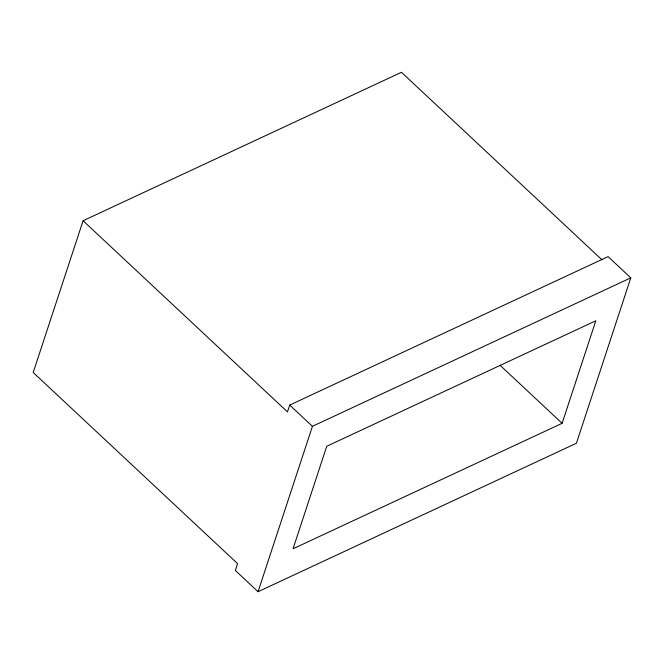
<?xml version="1.0" encoding="UTF-8"?>
<svg xmlns="http://www.w3.org/2000/svg" width="664" height="664" viewBox="0 0 664 664"><rect width="100%" height="100%" fill="white"/><g stroke="black" fill="none" stroke-linecap="round" stroke-linejoin="round"><path stroke-width="1" d="M83.091 220.747L33.2 372.479L237.587 563.645L235.338 570.476L258.047 591.715L576.418 443.253L630.8 277.851L608.091 256.611L289.728 405.073L287.479 411.904L83.091 220.747L401.454 72.285L602.057 259.906M258.047 591.715L312.437 426.313L630.8 277.851M562.109 423.308L595.816 320.787L326.746 446.258L293.04 548.779L562.109 423.308L500.034 365.25M289.728 405.073L312.437 426.313"/></g></svg>
